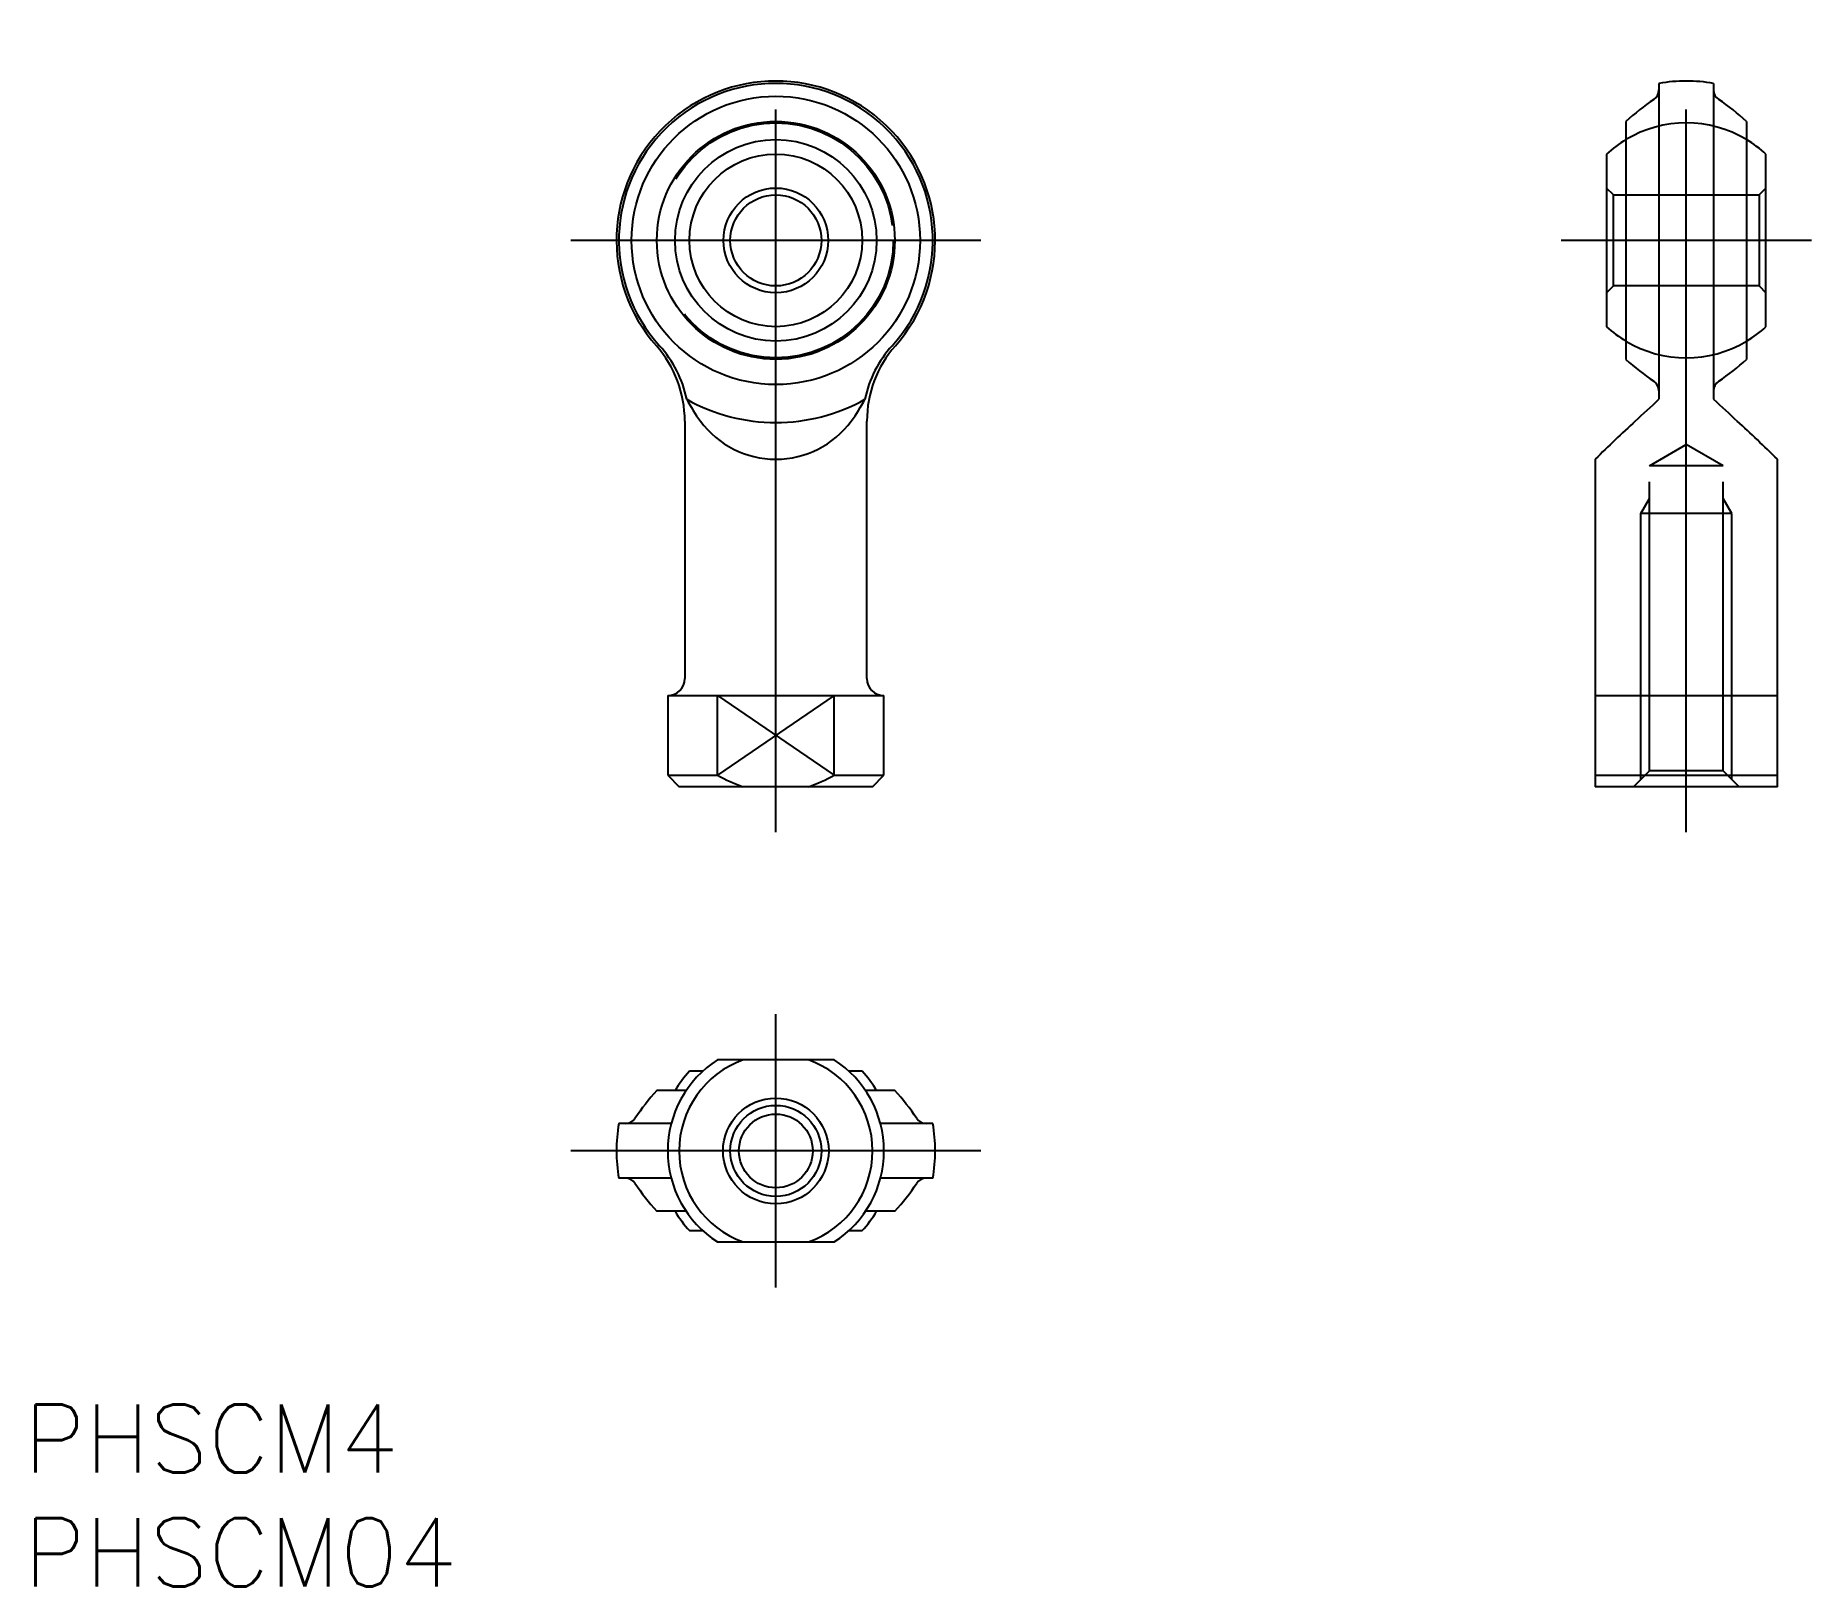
# Model space of a CAD drawing. Extents: x -32.5 to 45.5, y -19.1 to 49.
import ezdxf

# ---------------------------------------------------------------- set-up
doc = ezdxf.new("R2010")
doc.units = 0
doc.linetypes.add('CENTER', pattern=[50.8, 31.75, -6.35, 6.35, -6.35])
doc.linetypes.add('DASHED', pattern=[19.05, 12.7, -6.35])
doc.layers.get('0').update_dxf_attribs({"linetype": 'CONTINUOUS'})
doc.layers.add('CENTER', color=1, linetype='CENTER')
doc.styles.get("Standard").update_dxf_attribs({"font": 'txt.shx', "height": 3, "bigfont": 'bigfont.shx'})

msp = doc.modelspace()

# ---------------------------------------------------------------- linework, layer by layer
at = {"color": 7, "linetype": 'CONTINUOUS'}
for p, q in [((38.8, 46.896), (38.8, 33.022)), ((41.2, 46.896), (41.2, 33.022)), ((37.35, 45.226), (37.35, 34.774)), ((42.65, 45.226), (42.65, 34.774)), ((36.5, 43.791), (36.5, 36.209)), ((43.5, 36.209), (43.5, 43.791)), ((-4, 32.063), (-4, 20.75)), ((4, 20.75), (4, 32.063)), ((36, 30.387), (36, 16)), ((44, 16), (44, 30.387)), ((-4.75, 20), (4.75, 20)), ((-4.75, 20), (-4.75, 16.5)), ((-2.562, 16.5), (-2.562, 20)), ((2.562, 16.5), (2.562, 20)), ((4.75, 16.5), (4.75, 20)), ((36, 20), (44, 20)), ((-4.75, 16.5), (-4.25, 16)), ((-4.75, 16.5), (-2.562, 16.5)), ((2.562, 16.5), (4.75, 16.5)), ((4.25, 16), (4.75, 16.5)), ((36, 16.5), (44, 16.5)), ((4.25, 16), (-4.25, 16)), ((44, 16), (36, 16)), ((2.562, 4), (-2.562, 4)), ((-3.211, 3.5), (-3.791, 3.5)), ((3.791, 3.5), (3.211, 3.5)), ((-3.942, 2.65), (-5.226, 2.65)), ((5.226, 2.65), (3.942, 2.65)), ((-4.596, 1.2), (-6.896, 1.2)), ((6.896, 1.2), (4.596, 1.2)), ((-4.596, -1.2), (-6.896, -1.2)), ((6.896, -1.2), (4.596, -1.2)), ((-3.942, -2.65), (-5.226, -2.65)), ((5.226, -2.65), (3.942, -2.65)), ((-3.791, -3.5), (-3.211, -3.5)), ((3.211, -3.5), (3.791, -3.5)), ((-2.562, -4), (2.562, -4))]:
    msp.add_line(p, q, dxfattribs=at)
at = {"color": 3, "linetype": 'DASHED'}
for p, q in [((36.8, 42), (36.5, 42.3)), ((43.2, 42), (43.5, 42.3)), ((36.8, 38), (36.8, 42)), ((36.8, 42), (43.2, 42)), ((43.2, 42), (43.2, 38)), ((36.8, 38), (36.5, 37.7)), ((43.2, 38), (36.8, 38)), ((43.2, 38), (43.5, 37.7)), ((38.379, 30.1), (40, 31.036)), ((41.621, 30.1), (40, 31.036)), ((41.621, 30.1), (38.379, 30.1)), ((38.379, 16.7), (38.379, 30.1)), ((41.621, 16.7), (41.621, 30.1)), ((38, 28), (38.379, 28.656)), ((42, 28), (41.621, 28.656)), ((42, 28), (38, 28)), ((38, 16.321), (38, 28)), ((42, 16.321), (42, 28)), ((38.379, 16.7), (37.679, 16)), ((41.621, 16.7), (38.379, 16.7)), ((41.621, 16.7), (42.321, 16))]:
    msp.add_line(p, q, dxfattribs=at)
at = {"color": 3, "linetype": 'CONTINUOUS'}
for p, q in [((-2.562, 20), (2.562, 16.5)), ((2.562, 20), (-2.562, 16.5))]:
    msp.add_line(p, q, dxfattribs=at)
at = {"color": 7, "linetype": 'CONTINUOUS'}
for centre, radius in [((0, 40), 6.335), ((0, 40), 5.226), ((0, 40), 4.427), ((0, 40), 3.791), ((0, 40), 2.3), ((0, 40), 2), ((0, 0), 2.321), ((0, 0), 1.621)]:
    msp.add_circle(centre, radius, dxfattribs=at)
at = {"color": 3, "linetype": 'DASHED'}
msp.add_circle((0, 40), 5.16, dxfattribs=at)
at = {"color": 3, "linetype": 'CONTINUOUS'}
msp.add_circle((0, 0), 2, dxfattribs=at)
at = {"color": 7, "linetype": 'CONTINUOUS'}
for centre, radius, start, end in [((0, 40), 7, 318.59038, 221.40962), ((0, 40), 6.896, 317.82661, 222.17339), ((40, 40), 7, 80.12911, 99.87089), ((44.124, 37.87), 10, 123.68702, 132.63992), ((38.3, 46.607), 0.5, 303.68702, 0), ((41.7, 46.607), 0.5, 180, 236.31298), ((35.876, 37.87), 10, 47.36008, 56.31298), ((40, 40), 5.16, 120.90497, 132.71564), ((40, 40), 5.16, 47.28436, 59.09503), ((40, 40), 5.16, 227.28436, 239.09503), ((40, 40), 5.16, 300.90497, 312.71564), ((-9, 32.063), 5, 0, 41.40962), ((-8.808, 32.004), 5, 11.75204, 42.31673), ((8.804, 32.006), 4.996, 137.67067, 168.26056), ((9, 32.063), 5, 138.59038, 180), ((44.124, 42.13), 10, 227.36008, 236.31298), ((35.876, 42.13), 10, 303.68702, 312.63992), ((38.3, 33.393), 0.5, 0, 56.31298), ((41.7, 33.393), 0.5, 123.68702, 180), ((0, 40), 8, 240.71625, 299.28375), ((2.64, 36.445), 7.394, 207.577, 216.35084), ((-2.64, 36.445), 7.394, 323.64916, 332.423), ((-13.307, 88.426), 76.057, 312.17779, 313.24354), ((93.307, 88.426), 76.057, 226.75646, 227.82221), ((0, 34.502), 4.115, 216.3544, 323.6456), ((85.902, -20.274), 71.111, 132.60944, 134.56793), ((-5.902, -20.274), 71.111, 45.43207, 47.39056), ((-4.75, 20.75), 0.75, 270, 0), ((4.75, 20.75), 0.75, 180, 270), ((0.898, 22.771), 7.162, 241.1164, 250.98118), ((-0.898, 22.771), 7.162, 289.01882, 298.8836), ((0, 0), 4.75, 122.6369, 237.3631), ((0, 0), 4.25, 109.74992, 250.25008), ((0, 0), 4.25, 289.74992, 70.25008), ((0, 0), 4.75, 302.6369, 57.3631), ((0, 0), 5.16, 137.28436, 149.09503), ((0, 0), 5.16, 30.90497, 42.71564), ((2.13, -4.124), 10, 137.36008, 146.31298), ((-2.13, -4.124), 10, 33.68702, 42.63992), ((0, 0), 7, 170.12911, 189.87089), ((-6.607, 1.7), 0.5, 270, 326.31298), ((6.607, 1.7), 0.5, 213.68702, 270), ((0, 0), 7, 350.12911, 9.87089), ((-6.607, -1.7), 0.5, 33.68702, 90), ((2.13, 4.124), 10, 213.68702, 222.63992), ((-2.13, 4.124), 10, 317.36008, 326.31298), ((6.607, -1.7), 0.5, 90, 146.31298), ((0, 0), 5.16, 210.90497, 222.71564), ((0, 0), 5.16, 317.28436, 329.09503)]:
    msp.add_arc(centre, radius, start, end, dxfattribs=at)
at = {"color": 3, "linetype": 'DASHED'}
for start, end in [(59.09503, 120.90497), (239.09503, 300.90497)]:
    msp.add_arc((40, 40), 5.16, start, end, dxfattribs=at)
at = {"layer": 'CENTER', "color": 1, "linetype": 'CENTER'}
for p, q in [((0, 14), (0, 49)), ((40, 14), (40, 49)), ((9, 40), (-9, 40)), ((45.5, 40), (34.5, 40)), ((0, -6), (0, 6)), ((9, 0), (-9, 0))]:
    msp.add_line(p, q, dxfattribs=at)

# ---------------------------------------------------------------- texts
at = {"color": 7, "linetype": 'CONTINUOUS'}
for s, p in [('PHSCM4', (-33.04, -14.135)), ('PHSCM04', (-33.04, -19.135))]:
    msp.add_text(s, height=3, dxfattribs=at).set_placement(p)

doc.saveas('drawing.dxf')
